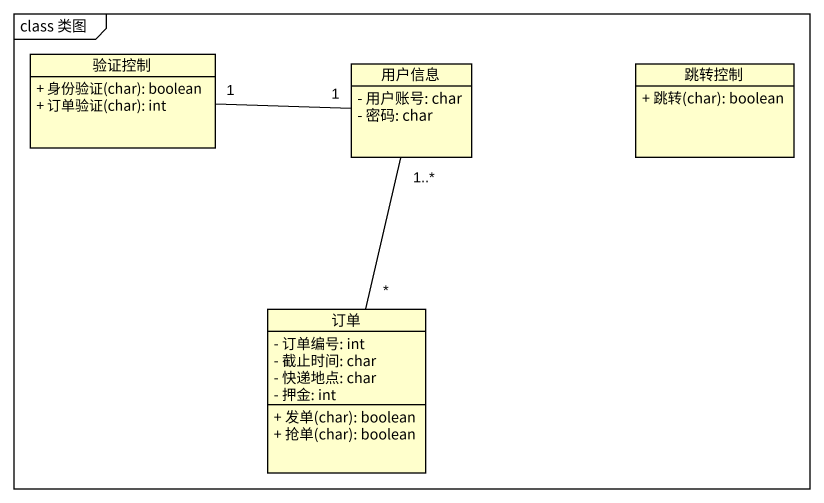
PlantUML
@startuml
mainframe class 类图
hide circle
hide empty members
skinparam classAttributeIconSize 0
class 验证控制 {
  + 身份验证(char): boolean
  + 订单验证(char): int
}
class 用户信息 {
  - 用户账号: char
  - 密码: char
}
class 跳转控制 {
  + 跳转(char): boolean
}
class 订单 {
  - 订单编号: int
  - 截止时间: char
  - 快递地点: char
  - 押金: int
  + 发单(char): boolean
  + 抢单(char): boolean
}
用户信息 "1" -left- "1" 验证控制
用户信息 "1..*" -- "*" 订单
@enduml
